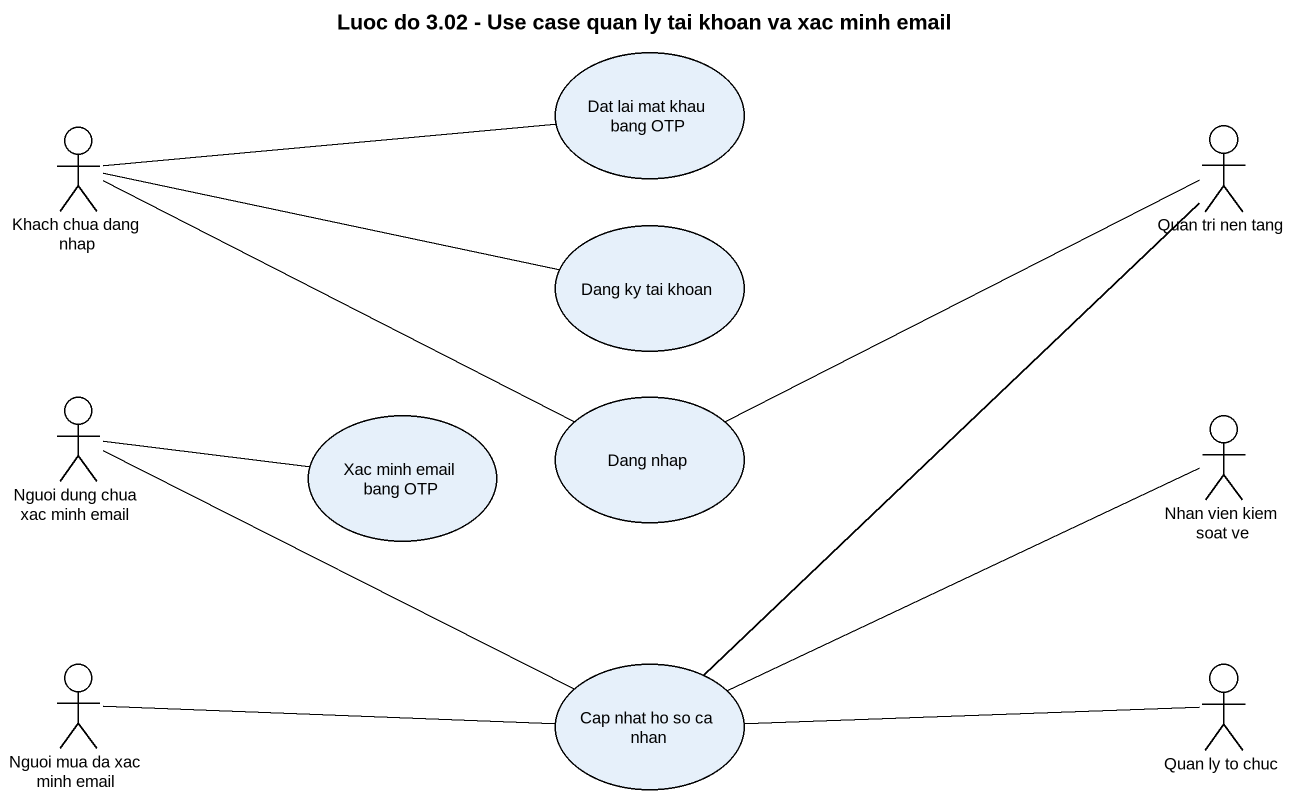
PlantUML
@startuml
title Luoc do 3.02 - Use case quan ly tai khoan va xac minh email
usecase "Dat lai mat khau bang OTP" as Dat_lai_mat_khau_bang_OTP
actor "Khach chua dang nhap" as Khach_chua_dang_nhap
actor "Quan tri nen tang" as Quan_tri_nen_tang
usecase "Dang ky tai khoan" as Dang_ky_tai_khoan
actor "Nguoi dung chua xac minh email" as Nguoi_dung_chua_xac_minh
usecase "Dang nhap" as Dang_nhap
usecase "Xac minh email bang OTP" as Xac_minh_email_bang_OTP
actor "Nhan vien kiem soat ve" as Nhan_vien_kiem_soat_ve
actor "Nguoi mua da xac minh email" as Nguoi_mua_da_xac_minh_email
usecase "Cap nhat ho so ca nhan" as Cap_nhat_ho_so_ca_nhan
actor "Quan ly to chuc" as Quan_ly_to_chuc
Dat_lai_mat_khau_bang_OTP -left- Khach_chua_dang_nhap
Dang_ky_tai_khoan -left- Khach_chua_dang_nhap
Dang_nhap -left- Khach_chua_dang_nhap
Dang_nhap -right- Quan_tri_nen_tang
Xac_minh_email_bang_OTP -left- Nguoi_dung_chua_xac_minh
Cap_nhat_ho_so_ca_nhan -up- Quan_tri_nen_tang
Cap_nhat_ho_so_ca_nhan -left- Nguoi_dung_chua_xac_minh
Cap_nhat_ho_so_ca_nhan -right- Nhan_vien_kiem_soat_ve
Cap_nhat_ho_so_ca_nhan -left- Nguoi_mua_da_xac_minh_email
Cap_nhat_ho_so_ca_nhan -right- Quan_ly_to_chuc
@enduml
